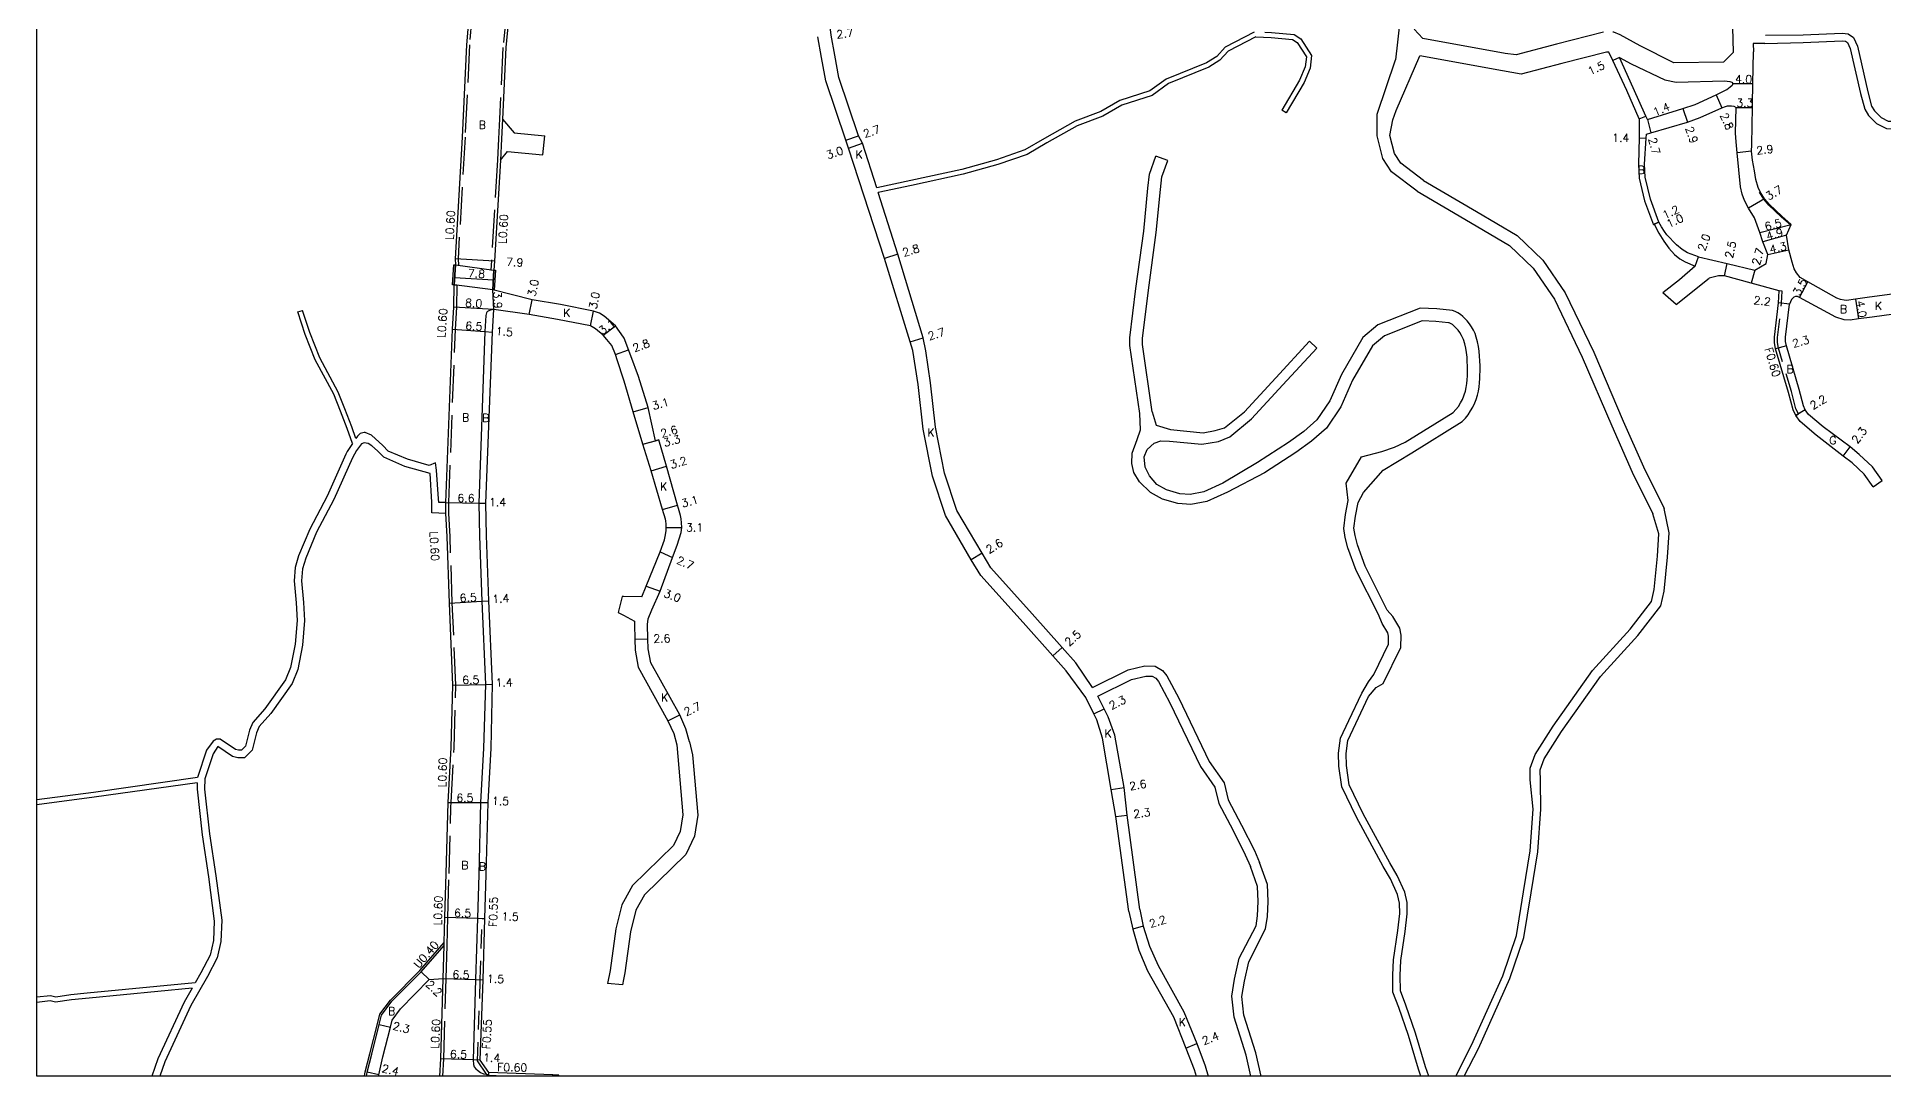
# Model space of a CAD drawing. Header units: metres. Extents: x -4000 to -3200, y -111000 to -110400.
# Drawn here: x -4000 to -3630.9, y -111000 to -110792.4 of the extents above; entities that cross this region are included whole.
import ezdxf

# ---------------------------------------------------------------- set-up
doc = ezdxf.new("R2010")
doc.units = ezdxf.units.M
doc.header["$LTSCALE"] = 2.5
doc.linetypes.add('22320', pattern=[2.5, 1.5, -1])
doc.linetypes.add('22330', pattern=[4, 3, -1])
for name, color, linetype in [('2101000', 7, 'Continuous'), ('2101001', 9, 'Continuous'), ('2102000', 4, 'Continuous'), ('2102001', 8, 'Continuous'), ('2203000', 1, 'Continuous'), ('2213000', 3, 'Continuous'), ('2231000', 4, 'Continuous'), ('2232000', 120, '22320'), ('2233000', 120, '22330'), ('6132000', 60, '61320'), ('9201100', 215, 'Continuous'), ('9201500', 222, 'Continuous'), ('9202100', 82, 'Continuous'), ('9202200', 82, 'Continuous'), ('9203500', 155, 'Continuous'), ('9301100', 1, 'Continuous'), ('999', 7, 'Continuous')]:
    doc.layers.add(name, color=color, linetype=linetype)
doc.styles.add('Dm_Anotation', font='txt.shx', dxfattribs={"bigfont": 'pscdm.shx'})
doc.linetypes.add('61320', pattern='A,0,[3,dmdr.shx,S=0.25,R=0,X=0,Y=0],1.5,[3,dmdr.shx,S=0.25,R=0,X=0,Y=0]', length=1.5)

msp = doc.modelspace()

# ---------------------------------------------------------------- linework, layer by layer
at = {"layer": '2101000'}
for points in [[(-3832.11, -110822.54), (-3834.94, -110813.64), (-3835.75, -110812.16), (-3839.67, -110800.51), (-3840.48, -110796.05), (-3841.21, -110792.05), (-3842.38, -110782.6), (-3843.51, -110772.69), (-3843.2, -110766.87), (-3843.42, -110762.45), (-3843.66, -110761.17)], [(-3913.84, -110778.94), (-3913.18, -110781.56), (-3913.39, -110785.4), (-3914.13, -110793.96), (-3915.01, -110812.39), (-3916.42, -110836.71), (-3916.35, -110837.93)], [(-3905.43, -110786.17), (-3906.25, -110794.52), (-3906.93, -110808.8)], [(-3660.87, -110795.45), (-3661.1, -110785.52), (-3659.6, -110785.5)], [(-3781.75, -110967.14), (-3784.34, -110948.16), (-3785.25, -110942.75), (-3786.97, -110932.51), (-3788.15, -110928.83), (-3788.72, -110927.66), (-3790.32, -110924.38), (-3794.25, -110919.03), (-3796.91, -110916.05), (-3802.85, -110909.39), (-3811.31, -110899.96), (-3813.25, -110896.88), (-3818.38, -110888.02), (-3820.97, -110880.16), (-3822.82, -110870.75), (-3823.83, -110861.85), (-3824.93, -110855.03), (-3825.44, -110853.32), (-3830.56, -110836.63), (-3837.78, -110814.59), (-3838.31, -110813.02), (-3842.29, -110801.18), (-3842.82, -110798.28), (-3843.14, -110796.53), (-3843.89, -110792.38)], [(-3656.93, -110793.67), (-3656.87, -110795.35)], [(-3679.67, -110808.76), (-3682.16, -110803.1), (-3684.98, -110797.1), (-3685.8, -110795.42)], [(-3678.07, -110808.91), (-3678.39, -110808.2), (-3680.88, -110802.54), (-3683.62, -110796.47)], [(-3657.04, -110805.91), (-3656.95, -110801.72), (-3656.87, -110795.35)], [(-3678.07, -110808.91), (-3670.99, -110806.7), (-3668.54, -110805.86), (-3664.29, -110803.99), (-3662.16, -110802.87), (-3661.51, -110802.38), (-3661.13, -110802.02), (-3660.99, -110801.86), (-3660.95, -110801.68), (-3661.02, -110801.5)], [(-3679.67, -110808.76), (-3679.7, -110812.58), (-3679.82, -110817.82), (-3679.73, -110820.59), (-3678.62, -110825.13), (-3676.87, -110829.9), (-3676.69, -110829.82), (-3675.74, -110831.6), (-3674.79, -110833.18), (-3673.79, -110834.6), (-3672.65, -110835.84), (-3671.57, -110836.71), (-3670.5, -110837.29), (-3668.52, -110838.22)], [(-3678.26, -110811.79), (-3677.38, -110811.52), (-3670.06, -110809.44), (-3667.52, -110808.48), (-3663.16, -110806.55), (-3662.44, -110806.28), (-3662.02, -110806.16), (-3661.24, -110806.13), (-3660.76, -110806.21), (-3660.33, -110806.49)], [(-3656.64, -110828.51), (-3657.84, -110826.63), (-3658.66, -110825.05), (-3659.13, -110823.83), (-3659.45, -110822.37), (-3660.1, -110815.53), (-3660.28, -110813.37), (-3660.43, -110811.63), (-3660.33, -110806.49)], [(-3650.26, -110832.01), (-3649.3, -110829.85), (-3651.19, -110828.18), (-3653.68, -110825.9), (-3654.68, -110824.71), (-3655.53, -110823.34), (-3655.91, -110822.48), (-3656.35, -110820.84), (-3656.68, -110819.13), (-3657.03, -110817.04), (-3657.22, -110815.21), (-3657.19, -110813.93), (-3657.11, -110810.07), (-3657.03, -110806.48), (-3657.04, -110805.91)], [(-3675.78, -110829.41), (-3677.47, -110824.78), (-3678.53, -110820.43), (-3678.62, -110817.82), (-3678.3, -110812.59), (-3678.26, -110811.79)], [(-3907.36, -110816.99), (-3908.53, -110837.16), (-3908.64, -110838.96)], [(-3788.97, -110922.39), (-3792.31, -110917.46), (-3795.05, -110914.39), (-3801.02, -110907.68), (-3809.28, -110898.48), (-3811.02, -110895.55), (-3816.09, -110886.99), (-3818.55, -110879.53), (-3820.35, -110870.37), (-3821.35, -110861.53), (-3822.31, -110855.13), (-3822.85, -110852.54), (-3827.88, -110835.82), (-3831.8, -110823.5)], [(-3667.83, -110836.35), (-3670.04, -110835.53), (-3671.13, -110834.84), (-3672.27, -110833.9), (-3672.85, -110833.34), (-3673.6, -110832.56), (-3674.14, -110831.91), (-3674.64, -110831.24), (-3675.25, -110830.31), (-3675.78, -110829.41)], [(-3653.95, -110835.88), (-3654.98, -110833.31), (-3655.59, -110831.47), (-3656.64, -110828.51)], [(-3645.98, -110841.35), (-3647.51, -110840.44), (-3648.28, -110839.53), (-3648.7, -110838.74), (-3649.15, -110837.38), (-3649.76, -110834.92), (-3650.26, -110832.01)], [(-3916.35, -110837.93), (-3916.62, -110841.92)], [(-3667.83, -110836.35), (-3662.09, -110837.66)], [(-3662.09, -110837.66), (-3656.57, -110839.01), (-3654.3, -110837.64), (-3653.95, -110835.88)], [(-3918.26, -110885.41), (-3916.93, -110850.78), (-3916.67, -110846.36), (-3916.62, -110841.92)], [(-3908.88, -110842.95), (-3908.64, -110838.96)], [(-3651.83, -110845.54), (-3651.71, -110843.15), (-3657.33, -110841.6), (-3662.65, -110840.1)], [(-3638.28, -110845.05), (-3638.75, -110845), (-3639.43, -110844.84), (-3640.19, -110844.56), (-3645.98, -110841.35)], [(-3882.74, -110852.39), (-3884.36, -110850.11), (-3886.59, -110848.17), (-3887.57, -110847.55), (-3888.76, -110847.15), (-3895.36, -110845.88), (-3901.01, -110844.91), (-3908.88, -110842.95)], [(-3632.95, -110882.27), (-3634.71, -110879.73), (-3637.15, -110877.49), (-3638.92, -110876.12), (-3644.31, -110871.98), (-3647.54, -110869.25), (-3648.38, -110868.02), (-3648.93, -110866.91), (-3649.83, -110863.42), (-3652.45, -110854.72), (-3652.64, -110853.47), (-3652.64, -110852.37), (-3651.83, -110845.54)], [(-3631.14, -110881.03), (-3633.04, -110878.27), (-3635.73, -110875.8), (-3637.52, -110874.3), (-3642.93, -110870.27), (-3645.84, -110867.81), (-3646.49, -110866.9), (-3646.88, -110866.06), (-3647.71, -110862.84), (-3650.24, -110854.08), (-3650.42, -110853.21), (-3650.43, -110852.38), (-3649.65, -110845.8)], [(-3647.62, -110844.44), (-3648.06, -110844.26), (-3648.42, -110844.27), (-3648.81, -110844.39), (-3649.01, -110844.55), (-3649.27, -110844.87), (-3649.65, -110845.8)], [(-3637.49, -110849), (-3638.72, -110848.9), (-3640.38, -110848.36), (-3647.62, -110844.44)], [(-3592.39, -110864.57), (-3597.97, -110859.85), (-3602.53, -110855.25), (-3606.44, -110851.77), (-3608.7, -110849.97), (-3610.75, -110848.34), (-3614.25, -110846.13), (-3615.69, -110845.31), (-3618.4, -110844.15), (-3620.13, -110843.74), (-3620.41, -110843.67), (-3623.04, -110843.44), (-3627.14, -110843.53), (-3633.67, -110844.38), (-3636.48, -110844.79), (-3638.28, -110845.05)], [(-3911.38, -110996.81), (-3910.81, -110980.75), (-3910.45, -110968.5), (-3910.19, -110959.76), (-3909.81, -110945.36), (-3909.21, -110934.5), (-3908.94, -110921.71), (-3909.67, -110905.04), (-3910.11, -110892.02), (-3910.27, -110885.55), (-3908.95, -110851.36), (-3908.69, -110846.84)], [(-3882.74, -110860.78), (-3883.91, -110857.1), (-3884.37, -110855.85), (-3885.08, -110854.07), (-3886.09, -110852.83), (-3886.82, -110851.99), (-3888.31, -110850.69), (-3889.34, -110850.1), (-3895.92, -110848.83), (-3901.6, -110847.85), (-3908.69, -110846.84)], [(-3586.86, -110883.89), (-3587.65, -110881.23), (-3588.16, -110879.54), (-3589.06, -110877.09), (-3590.37, -110874.52), (-3591.72, -110872.13), (-3593.45, -110869.64), (-3595.26, -110867.6), (-3600.67, -110863.07), (-3605.59, -110858.69), (-3608.34, -110855.79), (-3611.19, -110853.1), (-3613.07, -110851.6), (-3616.31, -110849.56), (-3617.46, -110848.9), (-3619.66, -110847.97), (-3621.06, -110847.63), (-3623.17, -110847.44), (-3626.83, -110847.53), (-3633.13, -110848.35), (-3635.88, -110848.74), (-3637.49, -110849)], [(-3869.55, -110933.2), (-3870.27, -110930.61), (-3871.48, -110927.86), (-3877.3, -110917.41), (-3877.84, -110914.63), (-3877.88, -110912.64), (-3877.95, -110909.76), (-3877.78, -110908.66), (-3877.08, -110906.82), (-3875.41, -110903.14), (-3872.95, -110896.37), (-3871.99, -110893.92), (-3871.18, -110891.37), (-3871.09, -110890.38), (-3871.13, -110889.48), (-3871.23, -110888.66), (-3871.33, -110888.03), (-3871.75, -110886.6), (-3871.95, -110885.91), (-3874.16, -110878.17), (-3875.68, -110872.88), (-3876.35, -110873.07), (-3877.8, -110866.42), (-3879.74, -110860.24), (-3881.28, -110856.12), (-3882.62, -110852.55), (-3882.74, -110852.39)], [(-3879.1, -110904.23), (-3878.22, -110902.09), (-3875.43, -110895.29), (-3874.56, -110892.86), (-3874.33, -110891.89), (-3874.23, -110891.03), (-3874.19, -110890.39), (-3874.22, -110889.74), (-3874.3, -110889.09), (-3874.36, -110888.71), (-3874.92, -110886.78), (-3877.22, -110879.11), (-3878.86, -110873.77), (-3880.78, -110867.3), (-3882.59, -110861.19), (-3882.74, -110860.78)], [(-3918.61, -110973.92), (-3918.59, -110973.29), (-3918.44, -110968.27), (-3918.19, -110959.51), (-3917.81, -110945.32), (-3917.21, -110934.38), (-3916.84, -110921.91), (-3917.55, -110905.49), (-3918.01, -110892.21), (-3918.25, -110887.62)], [(-3880.55, -110909.09), (-3880.55, -110909.8), (-3880.48, -110912.7), (-3880.43, -110914.9), (-3879.78, -110918.3), (-3873.91, -110929.02), (-3872.71, -110931.53), (-3872.08, -110933.8)], [(-3779.49, -110966.69), (-3782.06, -110947.85), (-3782.68, -110942.32), (-3784.53, -110931.91), (-3785.82, -110928.2), (-3786.65, -110926.66), (-3787.91, -110924.09)], [(-3781.75, -110967.14), (-3780.94, -110970.68), (-3779.73, -110974.87), (-3777.96, -110978.95), (-3772.81, -110988.17), (-3770.34, -110994.4), (-3768.64, -110998.69), (-3768.29, -111000)], [(-3779.49, -110966.69), (-3778.84, -110970.02), (-3777.57, -110974.07), (-3775.89, -110977.92), (-3770.73, -110987.18), (-3768.11, -110993.52), (-3766.45, -110997.97), (-3765.88, -111000)], [(-3934.13, -111000), (-3933.97, -110999.22), (-3933.07, -110995.64), (-3931.56, -110989.69), (-3931.09, -110987.81), (-3929.05, -110985.07), (-3923.17, -110979.2), (-3918.61, -110973.92)], [(-3931.68, -111000), (-3931.63, -110999.74), (-3930.83, -110996.17), (-3929.33, -110990.26), (-3928.97, -110988.82), (-3927.29, -110986.57), (-3921.59, -110980.73)], [(-3921.59, -110980.73), (-3918.8, -110980.51)], [(-3919.45, -111000), (-3919.27, -110996.54), (-3918.8, -110980.51)], [(-3909.69, -110999.29), (-3911.38, -110996.81)], [(-3895.64, -110999.79), (-3896.85, -110999.77), (-3909.69, -110999.29)]]:
    msp.add_lwpolyline(points, dxfattribs=at)
at = {"layer": '2101001'}
for points in [[(-3632.95, -110882.27), (-3631.14, -110881.03)], [(-3895.64, -111000), (-3895.64, -110999.79)]]:
    msp.add_lwpolyline(points, dxfattribs=at)
at = {"layer": '2102000'}
for points in [[(-3727.08, -110785.17), (-3728.43, -110796.98)], [(-3654.47, -110792.05), (-3646.93, -110791.97), (-3639.11, -110791.66), (-3637.92, -110791.77), (-3636.89, -110792.49), (-3636.08, -110794.24), (-3634, -110803.34), (-3633.23, -110806.23), (-3632.65, -110807.13), (-3631.33, -110808.47), (-3629.91, -110809.2), (-3628.61, -110809.24), (-3621.54, -110807.97), (-3613.05, -110806.41), (-3606.43, -110805.43), (-3603.26, -110804.77), (-3602.3, -110804.37), (-3601.52, -110803.57), (-3600.52, -110795.79), (-3599.57, -110789.43)], [(-3756.67, -110791.44), (-3762.46, -110794.45), (-3764.14, -110796.28), (-3766.17, -110797.55), (-3774.29, -110800.81), (-3777.5, -110803.16), (-3783.54, -110805.1), (-3787.32, -110807.29), (-3792.45, -110809.22), (-3798.6, -110812.68), (-3802.48, -110814.94), (-3808.19, -110816.93), (-3815.08, -110818.87), (-3825.31, -110821.07), (-3832.11, -110822.54)], [(-3756.34, -110792.4), (-3761.84, -110795.25), (-3763.5, -110797.05), (-3765.71, -110798.44), (-3773.8, -110801.69), (-3777.04, -110804.07), (-3783.14, -110806.02), (-3786.89, -110808.2), (-3792.03, -110810.13), (-3798.12, -110813.56), (-3802.06, -110815.85), (-3807.89, -110817.88), (-3814.83, -110819.84), (-3825.18, -110822.07), (-3831.8, -110823.5)], [(-3756.34, -110792.4), (-3753.24, -110792.48), (-3748.99, -110792.89), (-3748.07, -110793.5), (-3746.23, -110796.37), (-3746.44, -110798.36), (-3747.6, -110801.03), (-3751.11, -110807.02)], [(-3754.56, -110791.44), (-3753.19, -110791.48), (-3748.64, -110791.92), (-3747.34, -110792.79), (-3745.2, -110796.13), (-3745.46, -110798.62), (-3746.7, -110801.48), (-3750.24, -110807.53)], [(-3722.92, -110792.72), (-3724.7, -110790.87)], [(-3704.3, -110795.98), (-3706.51, -110795.67), (-3722.92, -110792.72)], [(-3686.85, -110791.43), (-3696.21, -110793.86), (-3704.3, -110795.98)], [(-3672.77, -110797.58), (-3679.49, -110794.19), (-3683.48, -110791.97), (-3684.76, -110791.47), (-3684.95, -110791.46)], [(-3654.56, -110793.7), (-3656.93, -110793.67)], [(-3654.56, -110793.7), (-3646.89, -110793.47), (-3639.14, -110793.17), (-3638.45, -110793.23), (-3638.08, -110793.49), (-3637.5, -110794.73), (-3635.45, -110803.71), (-3634.62, -110806.84), (-3633.83, -110808.07), (-3632.24, -110809.7), (-3630.29, -110810.68), (-3628.5, -110810.74), (-3621.27, -110809.45), (-3612.79, -110807.89), (-3606.18, -110806.91), (-3602.81, -110806.21), (-3601.44, -110805.63), (-3600.1, -110804.26), (-3600.05, -110803.88)], [(-3724.06, -110823.22), (-3729.2, -110819.34), (-3730.95, -110816.7), (-3732.07, -110812.13), (-3732.05, -110807.79), (-3728.43, -110796.98)], [(-3728.26, -110807.06), (-3723.54, -110796.17)], [(-3703.28, -110799.85), (-3707.05, -110799.13), (-3723.54, -110796.17)], [(-3685.8, -110795.42), (-3686.25, -110795.43), (-3695.17, -110797.72), (-3703.28, -110799.85)], [(-3683.62, -110796.47), (-3681.32, -110797.75), (-3674.54, -110800.96), (-3672.33, -110801.43), (-3662.64, -110801.15), (-3661.56, -110801.31), (-3661.17, -110801.42), (-3661.02, -110801.5)], [(-3660.87, -110795.45), (-3662.85, -110797.41), (-3672.77, -110797.58)], [(-3906.93, -110808.8), (-3904.57, -110811.57), (-3898.48, -110812.16)], [(-3722.79, -110821.06), (-3727.36, -110817.6), (-3728.63, -110815.68), (-3729.52, -110812.07), (-3728.93, -110808.94), (-3728.26, -110807.06)], [(-3907.36, -110816.99), (-3905.91, -110815.26), (-3898.85, -110815.94)], [(-3779.53, -110867.63), (-3781.51, -110854.05), (-3781.52, -110852.53), (-3780.3, -110842.63), (-3778.72, -110831.21), (-3777.91, -110822.59), (-3777.56, -110819.8), (-3776.31, -110816.24)], [(-3777.05, -110867.27), (-3779.01, -110853.86), (-3779.02, -110852.67), (-3777.82, -110842.96), (-3776.24, -110831.49), (-3775.42, -110822.87), (-3775.11, -110820.37), (-3773.95, -110817.07)], [(-3724.06, -110823.22), (-3713.43, -110829.46), (-3705.63, -110834.07), (-3700.87, -110838.62), (-3696.64, -110844.78), (-3691.07, -110856.4), (-3685.16, -110870.12), (-3681.09, -110879.37), (-3676.96, -110887.7)], [(-3722.79, -110821.06), (-3712.21, -110827.27), (-3704.11, -110832.06), (-3698.96, -110836.99), (-3694.47, -110843.52), (-3688.79, -110855.37), (-3682.87, -110869.13), (-3678.83, -110878.3), (-3674.72, -110886.59)], [(-3668.52, -110838.22), (-3671.63, -110840.93), (-3674.95, -110843.51)], [(-3672.31, -110845.87), (-3665.74, -110840.58)], [(-3662.65, -110840.1), (-3663.87, -110840.11), (-3665.74, -110840.58)], [(-3936.92, -110873.65), (-3938.01, -110870.62), (-3939.34, -110867.17), (-3940.66, -110863.75), (-3944.36, -110856.93), (-3946.41, -110851.81), (-3947.86, -110847.34)], [(-3936.23, -110872.6), (-3937.07, -110870.27), (-3938.47, -110866.66), (-3939.75, -110863.33), (-3943.45, -110856.51), (-3945.47, -110851.47), (-3946.91, -110847.04)], [(-3725.16, -110875.51), (-3715.06, -110869.25), (-3714.45, -110868.59), (-3713.9, -110867.88), (-3713.4, -110867.12), (-3712.95, -110866.34), (-3712.56, -110865.52), (-3712.27, -110864.8), (-3712.01, -110863.99), (-3711.82, -110863.17), (-3711.68, -110862.33), (-3711.59, -110861.48), (-3711.54, -110860.63), (-3711.53, -110860.03), (-3711.51, -110859.07), (-3711.51, -110858.1), (-3711.54, -110857.13), (-3711.59, -110856.16), (-3711.68, -110855.2), (-3711.82, -110854.25), (-3712.01, -110853.31), (-3712.26, -110852.39), (-3712.52, -110851.65), (-3712.82, -110850.98), (-3713.19, -110850.33), (-3713.62, -110849.72), (-3714.09, -110849.14), (-3714.6, -110848.6), (-3714.94, -110848.27), (-3715.42, -110847.87), (-3715.95, -110847.52), (-3716.51, -110847.23), (-3716.99, -110847.05), (-3720.17, -110846.74), (-3723.46, -110846.55), (-3731.92, -110849.93), (-3734.96, -110852.45), (-3739.21, -110859.84), (-3741.54, -110865.08), (-3744.11, -110868.9), (-3746.74, -110871.2), (-3749.78, -110873.39), (-3755.97, -110877.42)], [(-3726.48, -110873.38), (-3716.87, -110867.43), (-3716.33, -110866.84), (-3715.85, -110866.2), (-3715.42, -110865.52), (-3715.04, -110864.8), (-3714.72, -110864.07), (-3714.66, -110863.91), (-3714.43, -110863.18), (-3714.26, -110862.43), (-3714.15, -110861.66), (-3714.08, -110860.89), (-3714.05, -110860.12), (-3714.05, -110859.98), (-3714.04, -110859.08), (-3714.04, -110858.17), (-3714.07, -110857.26), (-3714.12, -110856.35), (-3714.22, -110855.45), (-3714.37, -110854.56), (-3714.57, -110853.68), (-3714.84, -110852.82), (-3714.93, -110852.58), (-3715.19, -110852.01), (-3715.52, -110851.47), (-3715.9, -110850.96), (-3716.32, -110850.49), (-3716.67, -110850.15), (-3717.03, -110849.86), (-3717.43, -110849.63), (-3717.68, -110849.52), (-3717.79, -110849.48), (-3720.36, -110849.24), (-3723.05, -110849.08), (-3730.63, -110852.1), (-3733.01, -110854.09), (-3736.98, -110860.98), (-3739.34, -110866.29), (-3742.21, -110870.57), (-3745.2, -110873.16), (-3748.37, -110875.45), (-3754.61, -110879.51)], [(-3773.39, -110870.8), (-3766.86, -110871.47), (-3764.43, -110871.05), (-3762.62, -110870.46), (-3758.6, -110867.27), (-3752.36, -110860.5), (-3745.61, -110853.2)], [(-3773.59, -110873.13), (-3767.12, -110873.74), (-3763.78, -110873.25), (-3761.53, -110872.26), (-3757.2, -110868.7), (-3750.92, -110861.89), (-3744.14, -110854.56)], [(-3780.72, -110879.38), (-3781.14, -110877.63), (-3781.05, -110875.53), (-3780.05, -110872.8), (-3779.39, -110870.92), (-3779.53, -110867.63)], [(-3777.05, -110867.27), (-3776.29, -110869.98), (-3773.39, -110870.8)], [(-3921.57, -110877.99), (-3925.95, -110876.78), (-3929.76, -110875.12), (-3930.85, -110874), (-3933.09, -110871.93), (-3934.39, -110871.45), (-3934.56, -110871.43), (-3935.41, -110871.61), (-3935.92, -110872.13), (-3936.23, -110872.6)], [(-3936.92, -110873.65), (-3937.95, -110875.21), (-3938.26, -110875.78), (-3941.97, -110884.15), (-3945.47, -110890.71), (-3947.68, -110896.06), (-3948.39, -110898.39), (-3948.59, -110901.06), (-3948.2, -110905.48), (-3948, -110908.99), (-3948.4, -110913.7), (-3949.32, -110918.35), (-3950.31, -110920.86), (-3954.44, -110926.63), (-3956.85, -110929.37), (-3957.51, -110930.91), (-3958.33, -110934.1), (-3959.12, -110934.9), (-3959.68, -110934.9), (-3960.31, -110934.74), (-3963.39, -110932.68), (-3964.13, -110932.68), (-3964.75, -110933.09), (-3966.09, -110934.91), (-3967.9, -110940.32), (-3967.9, -110940.38)], [(-3921.42, -110879.58), (-3926.45, -110878.2), (-3930.63, -110876.38), (-3931.52, -110875.48), (-3931.91, -110875.07), (-3933.06, -110874.06), (-3933.75, -110873.64), (-3934.6, -110873.48), (-3935.11, -110873.71), (-3936.14, -110875), (-3936.93, -110876.49), (-3936.93, -110876.49), (-3940.62, -110884.81), (-3944.11, -110891.35), (-3946.27, -110896.56), (-3946.91, -110898.67), (-3947.09, -110901.05), (-3946.71, -110905.38), (-3946.49, -110909.01), (-3946.91, -110913.91), (-3947.87, -110918.78), (-3948.98, -110921.58), (-3953.27, -110927.56), (-3955.57, -110930.19), (-3956.09, -110931.4), (-3956.98, -110934.86), (-3958.48, -110936.39), (-3959.87, -110936.4), (-3960.93, -110936.13), (-3963.84, -110934.18), (-3964.74, -110935.61), (-3966.41, -110940.59), (-3966.49, -110942.65), (-3965.5, -110951.62), (-3964.22, -110959.98), (-3963.05, -110968.88)], [(-3778.47, -110878.34), (-3778.66, -110876.3), (-3778.05, -110874.82), (-3776.64, -110873.56), (-3775.35, -110873.09), (-3773.59, -110873.13)], [(-3737.85, -110885.04), (-3738.3, -110881.54), (-3735.24, -110876.29), (-3731.12, -110875.23)], [(-3731.12, -110875.23), (-3728.63, -110874.35), (-3726.48, -110873.38)], [(-3920.09, -110878.93), (-3920.33, -110877.46), (-3921.57, -110877.99)], [(-3918.26, -110885.41), (-3919.65, -110885.38), (-3919.69, -110884.65), (-3920.09, -110878.93)], [(-3755.97, -110877.42), (-3762.9, -110881.57), (-3766.74, -110883.26), (-3769.45, -110883.8), (-3771.55, -110883.65), (-3774.22, -110882.88), (-3776.1, -110881.83), (-3777.6, -110880.09), (-3778.47, -110878.34)], [(-3735.88, -110885.43), (-3734.83, -110883.43), (-3730.91, -110878.97)], [(-3730.91, -110878.97), (-3725.16, -110875.51)], [(-3918.25, -110887.62), (-3921.08, -110887.5), (-3921.04, -110885.35), (-3921.42, -110879.58)], [(-3754.61, -110879.51), (-3761.98, -110883.35), (-3766.13, -110885.18), (-3769.32, -110885.81), (-3771.9, -110885.63), (-3775, -110884.74), (-3777.39, -110883.4), (-3779.57, -110881.3), (-3780.72, -110879.38)], [(-3731.83, -110907.8), (-3736.28, -110898.96), (-3737.93, -110894.47), (-3738.45, -110892.41), (-3738.76, -110890.57), (-3738.4, -110887.83), (-3737.85, -110885.04)], [(-3730.05, -110906.9), (-3734.45, -110898.16), (-3736.02, -110893.87), (-3736.49, -110892.01), (-3736.74, -110890.54), (-3736.42, -110888.15), (-3735.88, -110885.43)], [(-3701.47, -110940.84), (-3701.49, -110938.46), (-3700.5, -110935.73), (-3696.88, -110930.08), (-3689, -110918.94), (-3681.49, -110910.7), (-3677.24, -110905.21), (-3676.7, -110902.82), (-3676.04, -110896.13), (-3675.74, -110891.65), (-3676.96, -110887.7)], [(-3699.42, -110940.99), (-3699.5, -110938.84), (-3698.7, -110936.62), (-3695.21, -110931.19), (-3687.44, -110920.2), (-3679.96, -110911.99), (-3675.39, -110906.08), (-3674.72, -110903.14), (-3674.04, -110896.3), (-3673.73, -110891.47), (-3674.72, -110886.59)], [(-3882.74, -110904.17), (-3882.99, -110904.16)], [(-3879.1, -110904.23), (-3882.74, -110904.17)], [(-3883.8, -110907.4), (-3882.74, -110907.95)], [(-3882.74, -110907.95), (-3880.55, -110909.09)], [(-3735.13, -110923.53), (-3733.81, -110921.23), (-3732.77, -110919.75), (-3729.84, -110913.74), (-3729.78, -110912.14), (-3729.93, -110911.43), (-3731.05, -110909.57), (-3731.83, -110907.8)], [(-3733.78, -110924.18), (-3732.26, -110922.35), (-3730.86, -110921.54), (-3727.36, -110914.36), (-3727.27, -110911.92), (-3727.57, -110910.51), (-3728.96, -110908.2), (-3730.05, -110906.9)], [(-3788.97, -110922.39), (-3781.84, -110918.85), (-3778.5, -110918.07), (-3776.46, -110918.11), (-3774.98, -110919), (-3774.11, -110920.07), (-3771.72, -110924.49), (-3765.69, -110937.13), (-3762.67, -110941.43), (-3761.84, -110944.82), (-3759.18, -110949.9), (-3756.63, -110954.91), (-3755.59, -110957.34)], [(-3787.91, -110924.09), (-3781.16, -110920.74), (-3778.29, -110920.08), (-3777.03, -110920.1), (-3776.31, -110920.53), (-3775.79, -110921.18), (-3773.5, -110925.4), (-3767.42, -110938.14), (-3764.52, -110942.27), (-3763.72, -110945.54), (-3760.96, -110950.81), (-3758.44, -110955.77), (-3757.42, -110958.13)], [(-3730.89, -110958.12), (-3736.23, -110948.28), (-3739.12, -110942.23), (-3739.72, -110938.07), (-3739.81, -110935.48), (-3739.39, -110932.52), (-3737.72, -110928.96), (-3735.13, -110923.53)], [(-3729.57, -110957.4), (-3734.89, -110947.6), (-3737.67, -110941.79), (-3738.22, -110937.94), (-3738.3, -110935.56), (-3737.93, -110932.95), (-3736.33, -110929.53), (-3733.78, -110924.18)], [(-3869.55, -110933.2), (-3868.97, -110935.82), (-3867.89, -110947.9), (-3868.54, -110952.04), (-3870.29, -110955.71), (-3878.55, -110963.79), (-3880.26, -110966.88), (-3881.32, -110971.18), (-3882.47, -110979.4), (-3882.74, -110980.74)], [(-3872.08, -110933.8), (-3870.91, -110947.79), (-3871.44, -110951.14), (-3872.77, -110953.93), (-3880.96, -110961.96), (-3882.74, -110965.18)], [(-3967.9, -110940.38), (-3988.72, -110943.32), (-4000, -110944.83)], [(-3967.94, -110941.4), (-3988.59, -110944.31), (-4000, -110945.84)], [(-3967.94, -110941.4), (-3967.99, -110942.7), (-3966.99, -110951.82), (-3965.71, -110960.19), (-3964.54, -110969.08)], [(-3716.37, -111000), (-3713.2, -110993.85), (-3706.95, -110979.95), (-3704.25, -110971.93), (-3702.82, -110963.19), (-3701.49, -110955.01), (-3700.89, -110946.67), (-3701.47, -110940.84)], [(-3714.68, -111000), (-3711.85, -110994.5), (-3705.55, -110980.5), (-3702.79, -110972.29), (-3701.32, -110963.36), (-3699.99, -110955.19), (-3699.39, -110946.65), (-3699.42, -110940.99)], [(-3757.3, -111000), (-3758.25, -110995.85), (-3760.69, -110988.22), (-3761.12, -110984.02), (-3760.59, -110980.63), (-3759.65, -110976.46), (-3756.3, -110969.96), (-3755.99, -110967.96), (-3755.86, -110965.14), (-3755.99, -110962.12), (-3757.42, -110958.13)], [(-3755.25, -111000), (-3756.32, -110995.33), (-3758.72, -110987.81), (-3759.1, -110984.08), (-3758.62, -110981.01), (-3757.76, -110977.15), (-3754.37, -110970.59), (-3754, -110968.15), (-3753.86, -110965.15), (-3754.01, -110961.74), (-3755.59, -110957.34)], [(-3727.74, -110986.31), (-3728.93, -110983.26), (-3728.97, -110979.86), (-3728.82, -110976.79), (-3727.97, -110970.94), (-3727.57, -110967.49), (-3727.59, -110965.48), (-3727.99, -110963.75), (-3729.41, -110960.61), (-3730.89, -110958.12)], [(-3726.32, -110985.82), (-3727.43, -110983), (-3727.46, -110979.89), (-3727.32, -110976.94), (-3726.48, -110971.15), (-3726.06, -110967.57), (-3726.09, -110965.3), (-3726.56, -110963.27), (-3728.07, -110959.94), (-3729.57, -110957.4)], [(-3882.74, -110965.18), (-3883.07, -110965.78), (-3884.27, -110970.61), (-3885.43, -110978.89), (-3885.96, -110981.52)], [(-3963.05, -110968.88), (-3963.21, -110973.14), (-3963.99, -110976.35), (-3965.91, -110980.1), (-3969.24, -110985.91), (-3974.43, -110997.16), (-3975.46, -111000)], [(-3964.54, -110969.08), (-3964.7, -110972.9), (-3965.4, -110975.82), (-3967.24, -110979.4), (-3968.38, -110981.4)], [(-3968.38, -110981.4), (-3989.95, -110983.46), (-3993.23, -110983.78), (-3996.23, -110984.21), (-3997.31, -110983.94), (-4000, -110984.27)], [(-3882.74, -110980.74), (-3882.96, -110981.8)], [(-3968.99, -110982.46), (-3989.53, -110984.43), (-3993.11, -110984.77), (-3996.28, -110985.23), (-3997.37, -110984.95), (-4000, -110985.28)], [(-3968.99, -110982.46), (-3970.57, -110985.22), (-3975.82, -110996.59), (-3977.05, -111000)], [(-3721.76, -111000), (-3722.4, -110998.14), (-3724.4, -110991.42), (-3726.32, -110985.82)], [(-3723.33, -111000), (-3723.83, -110998.6), (-3725.82, -110991.88), (-3727.74, -110986.31)]]:
    msp.add_lwpolyline(points, dxfattribs=at)
at = {"layer": '2102001'}
for points in [[(-3750.24, -110807.53), (-3751.11, -110807.02)], [(-3898.85, -110815.94), (-3898.48, -110812.16)], [(-3773.95, -110817.07), (-3776.31, -110816.24)], [(-3672.31, -110845.87), (-3674.95, -110843.51)], [(-3947.86, -110847.34), (-3946.91, -110847.04)], [(-3744.14, -110854.56), (-3745.61, -110853.2)], [(-3882.99, -110904.16), (-3883.8, -110907.4)], [(-3882.96, -110981.8), (-3885.96, -110981.52)]]:
    msp.add_lwpolyline(points, dxfattribs=at)
at = {"layer": '2203000'}
for points in [[(-3916.92, -110841.9), (-3916.65, -110837.91), (-3916.35, -110837.93), (-3916.62, -110841.92)], [(-3908.59, -110842.97), (-3908.88, -110842.95), (-3908.64, -110838.96), (-3908.34, -110838.97)]]:
    msp.add_lwpolyline(points, close=True, dxfattribs=at)
at = {"layer": '2213000'}
msp.add_lwpolyline([(-3908.69, -110846.84), (-3909.3, -110846.99), (-3909.69, -110847.08), (-3909.9, -110847.22), (-3910.03, -110847.36), (-3910.13, -110847.54), (-3910.26, -110848.05), (-3910.45, -110851.24), (-3911.67, -110885.54), (-3911.51, -110892.1), (-3911.06, -110905.13), (-3910.34, -110921.75), (-3910.71, -110934.48), (-3911.31, -110945.32), (-3911.69, -110959.72), (-3911.95, -110968.46), (-3912.31, -110980.7), (-3912.78, -110996.76), (-3912.75, -110997.72), (-3912.59, -110998.13), (-3912.25, -110998.53), (-3911.95, -110998.8), (-3911.32, -110999.26), (-3910.7, -110999.57), (-3910.12, -110999.62), (-3909.69, -110999.66), (-3909.69, -110999.29)], dxfattribs=at)
at = {"layer": '2231000'}
msp.add_lwpolyline([(-3934.54, -111000), (-3934.36, -110999.13), (-3933.46, -110995.54), (-3931.95, -110989.59), (-3931.46, -110987.64), (-3929.35, -110984.81), (-3923.46, -110978.92), (-3918.59, -110973.29)], dxfattribs=at)
at = {"layer": '2232000'}
for points in [[(-3648.38, -110868.02), (-3647.87, -110867.72), (-3648.37, -110866.7), (-3649.25, -110863.26), (-3651.86, -110854.58), (-3652.04, -110853.43), (-3652.04, -110852.41), (-3651.23, -110845.59)], [(-3651.23, -110845.59), (-3651.11, -110843.2), (-3651.71, -110843.15)], [(-3911.93, -110996.97), (-3911.36, -110980.73), (-3911, -110968.49)], [(-3911, -110968.49), (-3910.45, -110968.5)], [(-3906.66, -111000), (-3909.7, -110999.89), (-3909.95, -110999.88), (-3910.12, -110999.62), (-3911.93, -110996.97)], [(-3909.7, -110999.89), (-3909.69, -110999.66), (-3909.69, -110999.29)], [(-3895.64, -111000), (-3895.64, -110999.79)]]:
    msp.add_lwpolyline(points, dxfattribs=at)
at = {"layer": '2233000'}
for points in [[(-3913.34, -110778.49), (-3912.57, -110781.5), (-3912.8, -110785.44), (-3913.53, -110794), (-3914.41, -110812.42), (-3915.82, -110836.71), (-3915.74, -110838.01)], [(-3906.02, -110786.05), (-3906.84, -110794.48), (-3907.53, -110808.77), (-3907.72, -110812.75), (-3907.96, -110816.96), (-3909.13, -110837.12), (-3909.24, -110838.92)], [(-3906.93, -110808.8), (-3907.12, -110812.78), (-3907.36, -110816.99)], [(-3916.35, -110837.93), (-3915.74, -110838.01)], [(-3917.24, -110946.26), (-3917.21, -110945.34), (-3916.61, -110934.41), (-3916.24, -110921.9), (-3916.96, -110905.46), (-3917.41, -110892.18), (-3917.65, -110887.59), (-3917.69, -110886.82), (-3917.67, -110885.42), (-3916.33, -110850.81), (-3916.07, -110846.38), (-3916.02, -110842)], [(-3916.62, -110841.92), (-3916.02, -110842)], [(-3909.24, -110838.92), (-3908.64, -110838.96)], [(-3918.25, -110887.62), (-3918.29, -110886.83), (-3918.26, -110885.41)], [(-3918.85, -111000), (-3918.67, -110996.56), (-3918.2, -110980.53), (-3918.01, -110973.94), (-3917.84, -110968.29), (-3917.59, -110959.53), (-3917.24, -110946.26)], [(-3918.8, -110980.51), (-3918.61, -110973.92)]]:
    msp.add_lwpolyline(points, dxfattribs=at)
at = {"layer": '6132000'}
msp.add_lwpolyline([(-3649.36, -110829.99), (-3651.29, -110828.3), (-3653.79, -110826.01), (-3654.81, -110824.79), (-3655.67, -110823.41)], dxfattribs=at)
at = {"layer": '9201100'}
for points in [[(-3683.62, -110796.47), (-3684.98, -110797.1)], [(-3664.29, -110803.99), (-3663.16, -110806.55)], [(-3660.95, -110801.68), (-3656.95, -110801.72)], [(-3679.67, -110808.76), (-3678.39, -110808.2)], [(-3678.07, -110808.91), (-3677.38, -110811.52)], [(-3670.99, -110806.7), (-3670.06, -110809.44)], [(-3660.33, -110806.49), (-3657.03, -110806.48)], [(-3838.31, -110813.02), (-3835.75, -110812.16)], [(-3679.7, -110812.58), (-3678.3, -110812.59)], [(-3837.78, -110814.59), (-3834.94, -110813.64)], [(-3657.22, -110815.21), (-3660.1, -110815.53)], [(-3654.68, -110824.71), (-3657.84, -110826.63)], [(-3675.78, -110829.41), (-3676.87, -110829.9)], [(-3675.78, -110829.41), (-3676.69, -110829.82)], [(-3655.59, -110831.47), (-3649.3, -110829.85)], [(-3650.26, -110832.01), (-3654.98, -110833.31)], [(-3908.53, -110837.16), (-3916.42, -110836.71)], [(-3827.88, -110835.82), (-3830.56, -110836.63)], [(-3668.52, -110838.22), (-3667.83, -110836.35)], [(-3662.65, -110840.1), (-3662.09, -110837.66)], [(-3653.95, -110835.88), (-3649.76, -110834.92)], [(-3916.52, -110840.46), (-3908.76, -110840.94)], [(-3656.57, -110839.01), (-3657.33, -110841.6)], [(-3647.62, -110844.44), (-3645.98, -110841.35)], [(-3908.69, -110846.84), (-3908.88, -110842.95)], [(-3901.6, -110847.85), (-3901.01, -110844.91)], [(-3649.65, -110845.8), (-3651.83, -110845.54)], [(-3636.48, -110844.79), (-3635.88, -110848.74)], [(-3908.69, -110846.84), (-3916.67, -110846.36)], [(-3889.34, -110850.1), (-3888.76, -110847.15)], [(-3916.93, -110850.78), (-3910.45, -110851.24)], [(-3910.45, -110851.24), (-3908.95, -110851.36)], [(-3886.82, -110851.99), (-3884.36, -110850.11)], [(-3825.44, -110853.32), (-3822.85, -110852.54)], [(-3884.37, -110855.85), (-3881.74, -110854.91)], [(-3650.24, -110854.08), (-3652.45, -110854.72)], [(-3880.78, -110867.3), (-3877.8, -110866.42)], [(-3646.49, -110866.9), (-3648.38, -110868.02)], [(-3878.86, -110873.77), (-3875.68, -110872.88)], [(-3878.86, -110873.77), (-3876.35, -110873.07)], [(-3638.92, -110876.12), (-3637.52, -110874.3)], [(-3877.22, -110879.11), (-3874.16, -110878.17)], [(-3632.95, -110882.27), (-3631.14, -110881.03)], [(-3918.26, -110885.41), (-3911.67, -110885.54)], [(-3911.67, -110885.54), (-3910.27, -110885.55)], [(-3874.92, -110886.78), (-3871.95, -110885.91)], [(-3874.19, -110890.39), (-3871.09, -110890.38)], [(-3875.43, -110895.29), (-3872.95, -110896.37)], [(-3811.02, -110895.55), (-3813.25, -110896.88)], [(-3878.22, -110902.09), (-3875.41, -110903.14)], [(-3917.55, -110905.49), (-3911.06, -110905.13)], [(-3911.06, -110905.13), (-3909.67, -110905.04)], [(-3880.48, -110912.7), (-3877.88, -110912.64)], [(-3795.05, -110914.39), (-3796.91, -110916.05)], [(-3916.84, -110921.91), (-3910.34, -110921.75)], [(-3910.34, -110921.75), (-3908.94, -110921.71)], [(-3788.72, -110927.66), (-3786.65, -110926.66)], [(-3873.91, -110929.02), (-3871.48, -110927.86)], [(-3917.81, -110945.32), (-3911.31, -110945.32)], [(-3911.31, -110945.32), (-3909.81, -110945.36)], [(-3785.25, -110942.75), (-3782.68, -110942.32)], [(-3784.34, -110948.16), (-3782.06, -110947.85)], [(-3918.44, -110968.27), (-3911.95, -110968.46)], [(-3911.95, -110968.46), (-3910.45, -110968.5)], [(-3778.84, -110970.02), (-3780.94, -110970.68)], [(-3921.59, -110980.73), (-3923.17, -110979.2)], [(-3918.8, -110980.51), (-3912.31, -110980.7)], [(-3912.31, -110980.7), (-3910.81, -110980.75)], [(-3931.56, -110989.69), (-3929.33, -110990.26)], [(-3770.34, -110994.4), (-3768.11, -110993.52)], [(-3912.78, -110996.76), (-3919.27, -110996.54)], [(-3911.38, -110996.81), (-3912.78, -110996.76)], [(-3931.63, -110999.74), (-3933.97, -110999.22)], [(-3909.7, -111000), (-3909.69, -110999.29)], [(-3896.86, -111000), (-3896.85, -110999.77)]]:
    msp.add_lwpolyline(points, dxfattribs=at)
at = {"layer": '9202200'}
for points in [[(-3908.69, -110846.84), (-3908.88, -110842.95)], [(-3636.48, -110844.79), (-3635.88, -110848.74)], [(-3646.49, -110866.9), (-3647.87, -110867.72), (-3648.38, -110868.02)]]:
    msp.add_lwpolyline(points, dxfattribs=at)
at = {"layer": '9301100'}
msp.add_lwpolyline([(-3916.35, -110837.93), (-3908.64, -110838.96), (-3908.88, -110842.95), (-3916.62, -110841.92)], close=True, dxfattribs=at)
at = {"layer": '999'}
msp.add_lwpolyline([(-4000, -110400), (-3200, -110400), (-3200, -111000), (-4000, -111000)], close=True, dxfattribs=at)

# ---------------------------------------------------------------- texts
at = {"layer": '9201500', "style": 'Dm_Anotation'}
for s, rotation, p in [('2.7', 7.124, (-3840.07, -110792.71)), ('1.5', 24.6688, (-3689.51, -110800.06)), ('4.0', 359.5304, (-3660.55, -110801.59)), ('3.3', 0.256, (-3660.28, -110806.39)), ('1.4', 23.7369, (-3676.51, -110808.25)), ('2.8', 293.9207, (-3663.6, -110808)), ('2.7', 18.5892, (-3834.5, -110812.58)), ('1.4', 359.6382, (-3685.11, -110813.34)), ('2.7', 284.8713, (-3677.88, -110812.74)), ('2.9', 288.7752, (-3670.51, -110810.6)), ('3.0', 18.5913, (-3841.89, -110816.82)), ('2.9', 6.3763, (-3656.19, -110815.9)), ('3.7', 31.3953, (-3653.8, -110825.1)), ('1.2', 24.2338, (-3674.62, -110828.82)), ('1.0', 24.2338, (-3673.79, -110830.55)), ('6.5', 14.4851, (-3654.39, -110831.11)), ('4.9', 15.4622, (-3654.05, -110833.01)), ('2.8', 16.7392, (-3826.69, -110836.3)), ('2.0', 69.6242, (-3666.59, -110835.31)), ('2.5', 77.0209, (-3661.05, -110836.72)), ('2.7', 73.8051, (-3655.67, -110838.13)), ('4.3', 12.8951, (-3653.44, -110835.66)), ('7.9', 356.7625, (-3906.23, -110838.09)), ('7.8', 356.4614, (-3913.89, -110840.37)), ('3.0', 78.6616, (-3900.35, -110844.36)), ('3.5', 62.0154, (-3647.64, -110844.26)), ('8.0', 356.5488, (-3914.44, -110846.26)), ('3.9', 272.9274, (-3908.77, -110843.29)), ('3.0', 78.9543, (-3888.12, -110846.86)), ('2.2', 353.2413, (-3656.89, -110845.74)), ('4.0', 278.6054, (-3636.32, -110845.17)), ('6.5', 355.895, (-3914.42, -110850.84)), ('3.1', 37.4762, (-3886.92, -110851.95)), ('1.5', 355.5451, (-3908.32, -110851.94)), ('2.8', 20.3672, (-3880.54, -110855.4)), ('2.7', 16.7391, (-3821.62, -110853)), ('2.3', 16.0826, (-3648.82, -110854.5)), ('2.2', 30.7541, (-3644.97, -110866.92)), ('3.1', 16.5167, (-3876.76, -110866.94)), ('2.6', 15.5223, (-3875.08, -110872.46)), ('2.3', 52.4416, (-3636.12, -110873.8)), ('3.3', 15.5223, (-3874.51, -110874.31)), ('3.2', 17.0508, (-3873.17, -110878.7)), ('6.6', 358.8391, (-3915.96, -110885.3)), ('1.4', 359.4618, (-3909.64, -110886.12)), ('3.1', 16.1991, (-3870.91, -110886.44)), ('3.1', 0.022, (-3870.24, -110891.18)), ('2.6', 30.7422, (-3809.66, -110895.67)), ('2.7', 336.6247, (-3872.3, -110897.52)), ('6.5', 3.2013, (-3915.45, -110905.32)), ('1.4', 3.2884, (-3908.94, -110905.52)), ('3.0', 339.4985, (-3874.85, -110904.2)), ('2.6', 1.2485, (-3876.77, -110913.42)), ('2.5', 41.6925, (-3793.66, -110914.22)), ('6.5', 1.3924, (-3914.96, -110921.68)), ('1.4', 1.3938, (-3908.29, -110922.21)), ('2.7', 25.6339, (-3870.19, -110928.12)), ('2.3', 25.9315, (-3785.18, -110926.83)), ('2.6', 9.5434, (-3781.47, -110942.92)), ('1.5', 358.4911, (-3909.07, -110945.82)), ('2.3', 7.6828, (-3780.71, -110948.48)), ('6.5', 358.3202, (-3916.64, -110968.19)), ('1.5', 358.3207, (-3907.14, -110968.89)), ('2.2', 17.3016, (-3777.36, -110970.4)), ('2.2', 315.6793, (-3922.38, -110981.85)), ('6.5', 358.3204, (-3916.96, -110980.5)), ('1.5', 358.2594, (-3910.06, -110981.34)), ('2.3', 345.788, (-3929.01, -110990.66)), ('2.4', 21.6392, (-3766.7, -110993.82)), ('6.5', 358.0235, (-3917.47, -110996.4)), ('1.4', 358.0072, (-3910.83, -110997.08)), ('2.4', 347.4706, (-3931.17, -110999.18))]:
    msp.add_text(s, height=1.6, rotation=rotation, dxfattribs=at).set_placement(p)
msp.add_text('6.5', height=1.6, dxfattribs=at).set_placement((-3916.16, -110945.22))
at = {"layer": '9202100', "style": 'Dm_Anotation'}
for s, p in [('B', (-3911.69, -110810.76)), ('K', (-3836.35, -110816.68)), ('B', (-3679.98, -110819.77)), ('K', (-3632.58, -110846.92)), ('K', (-3894.8, -110848.31)), ('B', (-3639.57, -110847.58)), ('B', (-3650.23, -110859.54)), ('B', (-3915.03, -110869.23)), ('B', (-3910.99, -110869.32)), ('K', (-3822.01, -110872.21)), ('G', (-3641.7, -110873.78)), ('K', (-3875.45, -110882.98)), ('K', (-3875.24, -110925.14)), ('K', (-3786.57, -110932.37)), ('B', (-3915.17, -110958.68)), ('B', (-3911.66, -110958.91)), ('B', (-3929.79, -110987.83)), ('K', (-3771.73, -110990.02))]:
    msp.add_text(s, height=1.6, dxfattribs=at).set_placement(p)
at = {"layer": '9203500', "style": 'Dm_Anotation'}
for s, rotation, p in [('L0.60', 86.7473, (-3916.74, -110833.03)), ('L0.60', 86.7473, (-3906.16, -110833.79)), ('L0.60', 85.891, (-3918.39, -110852.6)), ('F0.60', 286.7332, (-3654.65, -110854.72)), ('L0.60', 273.0615, (-3921.49, -110891.18)), ('L0.60', 88.321, (-3918.21, -110942.36)), ('L0.60', 88.321, (-3919.09, -110969.94)), ('F0.55', 88.321, (-3908.05, -110970.23)), ('U0.40', 49.174, (-3923.65, -110978.63)), ('L0.60', 87.0692, (-3919.67, -110994.58)), ('F0.55', 87.0692, (-3909.39, -110994.68)), ('F0.60', 358.7537, (-3908.02, -110999))]:
    msp.add_text(s, height=1.6, rotation=rotation, dxfattribs=at).set_placement(p)

doc.saveas('drawing.dxf')
